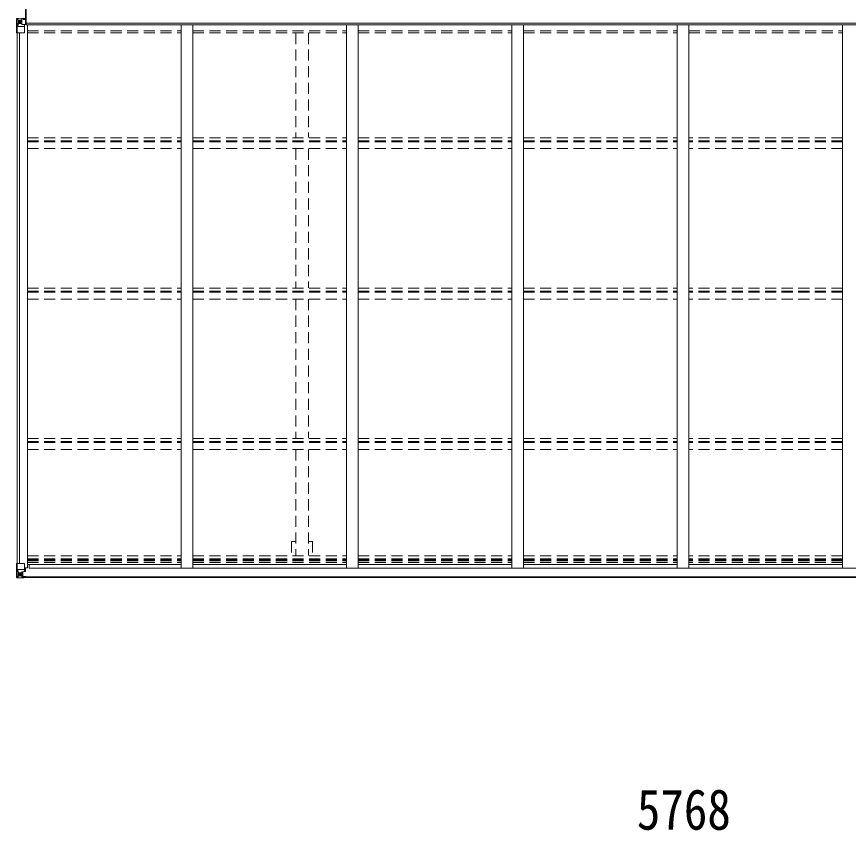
# Model space of a CAD drawing. Units: millimetres at full size, sheet at 1:40; details may follow other scales. Extents: x -11243 to 11243, y -7760 to 7760.
# Drawn here: x 1822 to 5424, y 236 to 3762 of the extents above; entities that cross this region are included whole.
import ezdxf
from ezdxf.enums import TextEntityAlignment as Align

# ---------------------------------------------------------------- set-up
doc = ezdxf.new("R2010")
doc.units = ezdxf.units.MM
doc.header["$LTSCALE"] = 40
doc.linetypes.add('DASHED1', pattern=[1.8, 1.2, -0.6])
for name, color, linetype, lineweight in [('0-3_ELV2', 4, 'Continuous', 9), ('0-4_TABLE1', 6, 'Continuous', 9), ('0-6_OTH_LINE', 6, 'Continuous', 9)]:
    doc.layers.add(name, color=color, linetype=linetype, lineweight=lineweight)
doc.styles.add('ＭＳ ゴシック', font='')
doc.styles.get('ＭＳ ゴシック').set_extended_font_data('MS Gothic')

msp = doc.modelspace()

# ---------------------------------------------------------------- linework, layer by layer
at = {"layer": '0-3_ELV2'}
for p, q in [((1850.73, 3754.3), (1861.23, 3754.3)), ((1860.73, 3746.4), (1861.23, 3746.4)), ((1848.96, 3728.52), (1863.73, 3728.52)), ((1860.73, 3730.78), (1861.23, 3730.78)), ((7552.73, 3733.64), (1863.73, 3733.92)), ((1863.73, 3730.6), (1863.73, 3727.21)), ((7552.73, 3727.21), (1863.73, 3727.21)), ((1869.23, 1374.2), (1869.23, 3727.21)), ((2535.23, 1372.39), (2535.23, 3727.21)), ((2585.23, 1372.39), (2585.23, 3727.21)), ((3251.23, 1372.39), (3251.23, 3727.21)), ((3301.23, 1372.39), (3301.23, 3727.21)), ((3967.23, 1372.39), (3967.23, 3727.21)), ((4017.23, 1372.39), (4017.23, 3727.21)), ((4683.23, 1372.39), (4683.23, 3727.21)), ((4733.23, 1372.39), (4733.23, 3727.21)), ((5399.23, 1372.39), (5399.23, 3727.21)), ((1824.23, 1392.86), (1824.23, 3692.5)), ((1833.93, 1392.86), (1833.93, 3692.5)), ((1869.23, 1374.2), (1856.23, 1374.2)), ((1869.23, 1387.89), (2535.23, 1387.89)), ((1876.73, 1387.89), (1876.73, 1372.37)), ((1876.73, 1372.37), (7539.73, 1372.37)), ((2585.23, 1387.89), (3251.23, 1387.89)), ((3301.23, 1387.89), (3967.23, 1387.89)), ((4017.23, 1387.89), (4683.23, 1387.89)), ((5399.23, 1387.89), (4733.23, 1387.89)), ((1845.73, 1334.23), (7570.73, 1334.23)), ((1845.73, 1332.09), (7570.73, 1332.09))]:
    msp.add_line(p, q, dxfattribs=at)
at = {"layer": '0-3_ELV2', "linetype": 'DASHED1'}
for p, q in [((1869.23, 3700.69), (2535.23, 3700.69)), ((1869.23, 3692.35), (2535.23, 3692.35)), ((2585.23, 3700.69), (3251.23, 3700.69)), ((2585.23, 3692.35), (3251.23, 3692.35)), ((3030.73, 3691.54), (3030.73, 3238.63)), ((3085.73, 3691.54), (3085.73, 3238.63)), ((3301.23, 3700.69), (3967.23, 3700.69)), ((3301.23, 3692.35), (3967.23, 3692.35)), ((4017.23, 3700.69), (4683.23, 3700.69)), ((4017.23, 3692.35), (4683.23, 3692.35)), ((4733.23, 3700.69), (5399.23, 3700.69)), ((4733.23, 3692.35), (5399.23, 3692.35)), ((1869.23, 3237.43), (2535.2, 3237.43)), ((1869.23, 3224.42), (2535.2, 3224.42)), ((1869.23, 3219.88), (2535.2, 3219.88)), ((2585.23, 3237.43), (3251.2, 3237.43)), ((2585.23, 3224.42), (3251.2, 3224.42)), ((2585.23, 3219.88), (3251.2, 3219.88)), ((3301.23, 3237.43), (3967.2, 3237.43)), ((3301.23, 3224.42), (3967.2, 3224.42)), ((3301.23, 3219.88), (3967.2, 3219.88)), ((4017.23, 3237.43), (4683.2, 3237.43)), ((4017.23, 3224.42), (4683.2, 3224.42)), ((4017.23, 3219.88), (4683.2, 3219.88)), ((5399.23, 3237.43), (4733.23, 3237.43)), ((5399.23, 3224.42), (4733.23, 3224.42)), ((5399.23, 3219.88), (4733.23, 3219.88)), ((1869.23, 3190.14), (2535.2, 3190.14)), ((2585.23, 3190.14), (3251.2, 3190.14)), ((3030.73, 3190.26), (3030.73, 2586.97)), ((3085.73, 3190.26), (3085.73, 2586.97)), ((3301.23, 3190.14), (3967.2, 3190.14)), ((4017.23, 3190.14), (4683.2, 3190.14)), ((5399.23, 3190.14), (4733.23, 3190.14)), ((1869.23, 2585.77), (2535.2, 2585.77)), ((1869.23, 2572.76), (2535.2, 2572.76)), ((1869.23, 2568.21), (2535.2, 2568.21)), ((2585.23, 2585.77), (3251.2, 2585.77)), ((2585.23, 2572.76), (3251.2, 2572.76)), ((2585.23, 2568.21), (3251.2, 2568.21)), ((3301.23, 2585.77), (3967.2, 2585.77)), ((3301.23, 2572.76), (3967.2, 2572.76)), ((3301.23, 2568.21), (3967.2, 2568.21)), ((4017.23, 2585.77), (4683.2, 2585.77)), ((4017.23, 2572.76), (4683.2, 2572.76)), ((4017.23, 2568.21), (4683.2, 2568.21)), ((5399.23, 2585.77), (4733.23, 2585.77)), ((5399.23, 2572.76), (4733.23, 2572.76)), ((5399.23, 2568.21), (4733.23, 2568.21)), ((1869.23, 2538.48), (2535.2, 2538.48)), ((2585.23, 2538.48), (3251.2, 2538.48)), ((3030.73, 2538.6), (3030.73, 1935.31)), ((3085.73, 2538.6), (3085.73, 1935.31)), ((3301.23, 2538.48), (3967.2, 2538.48)), ((4017.23, 2538.48), (4683.2, 2538.48)), ((5399.23, 2538.48), (4733.23, 2538.48)), ((1869.23, 1934.11), (2535.2, 1934.11)), ((1869.23, 1921.1), (2535.2, 1921.1)), ((1869.23, 1916.55), (2535.2, 1916.55)), ((2585.23, 1934.11), (3251.2, 1934.11)), ((2585.23, 1921.1), (3251.2, 1921.1)), ((2585.23, 1916.55), (3251.2, 1916.55)), ((3301.23, 1934.11), (3967.2, 1934.11)), ((3301.23, 1921.1), (3967.2, 1921.1)), ((3301.23, 1916.55), (3967.2, 1916.55)), ((4017.23, 1934.11), (4683.2, 1934.11)), ((4017.23, 1921.1), (4683.2, 1921.1)), ((4017.23, 1916.55), (4683.2, 1916.55)), ((5399.23, 1934.11), (4733.23, 1934.11)), ((5399.23, 1921.1), (4733.23, 1921.1)), ((5399.23, 1916.55), (4733.23, 1916.55)), ((1869.23, 1886.82), (2535.2, 1886.82)), ((2585.23, 1886.82), (3251.2, 1886.82)), ((3030.73, 1886.94), (3030.73, 1427.69)), ((3085.73, 1886.94), (3085.73, 1427.69)), ((3301.23, 1886.82), (3967.2, 1886.82)), ((4017.23, 1886.82), (4683.2, 1886.82)), ((5399.23, 1886.82), (4733.23, 1886.82)), ((3013.03, 1488.09), (3030.73, 1488.09)), ((3013.03, 1488.09), (3013.03, 1427.69)), ((3085.73, 1488.09), (3103.43, 1488.09)), ((3103.43, 1488.09), (3103.43, 1427.69)), ((1869.23, 1426.5), (2535.23, 1426.5)), ((1869.23, 1413.49), (2535.23, 1413.49)), ((1869.23, 1408.41), (2535.23, 1408.41)), ((2585.23, 1426.5), (3251.23, 1426.5)), ((2585.23, 1413.49), (3251.23, 1413.49)), ((2585.23, 1408.41), (3251.23, 1408.41)), ((3301.23, 1426.5), (3967.23, 1426.5)), ((3301.23, 1413.49), (3967.23, 1413.49)), ((3301.23, 1408.41), (3967.23, 1408.41)), ((4017.23, 1426.5), (4683.23, 1426.5)), ((4017.23, 1413.49), (4683.23, 1413.49)), ((4017.23, 1408.41), (4683.23, 1408.41)), ((5399.23, 1426.5), (4733.23, 1426.5)), ((5399.23, 1413.49), (4733.23, 1413.49)), ((5399.23, 1408.41), (4733.23, 1408.41)), ((1869.23, 1404.48), (2535.23, 1404.48)), ((1869.23, 1396.28), (2535.23, 1396.28)), ((2585.23, 1404.48), (3251.23, 1404.48)), ((2585.23, 1396.28), (3251.23, 1396.28)), ((3301.23, 1404.48), (3967.23, 1404.48)), ((3301.23, 1396.28), (3967.23, 1396.28)), ((4017.23, 1404.48), (4683.23, 1404.48)), ((4017.23, 1396.28), (4683.23, 1396.28)), ((5399.23, 1404.48), (4733.23, 1404.48)), ((5399.23, 1396.28), (4733.23, 1396.28))]:
    msp.add_line(p, q, dxfattribs=at)
at = {"layer": '0-4_TABLE1'}
for p, q in [((1862.73, 3730.58), (1862.73, 3793.58)), ((1822.23, 3753.21), (1822.23, 3692.5)), ((1823.17, 3754.17), (1823.17, 3754.21)), ((1832.14, 3754.59), (1824.21, 3754.12)), ((1825.07, 3753.15), (1825.07, 3753.08)), ((1825.07, 3692.5), (1825.07, 3753.08)), ((1829.04, 3749.71), (1826.31, 3753.38)), ((1829.9, 3746.2), (1832.23, 3746.26)), ((1829.9, 3732.73), (1829.9, 3746.2)), ((1844.23, 3755.38), (1832.23, 3754.6)), ((1832.23, 3746.26), (1844.23, 3746.26)), ((1844.23, 3728.71), (1844.23, 3755.5)), ((1850.73, 3755.9), (1850.73, 3749.95)), ((1859.73, 3750.52), (1850.73, 3750.58)), ((1860.73, 3729.65), (1860.73, 3749.81)), ((1825.62, 3719.38), (1829.76, 3731.47)), ((1825.62, 3719.38), (1832.23, 3719.17)), ((1832.23, 3732.7), (1829.9, 3732.73)), ((1832.23, 3732.7), (1832.23, 3732.7)), ((1844.23, 3732.7), (1832.23, 3732.7)), ((1832.23, 3719.17), (1856.23, 3719.17)), ((1836.75, 3739.06), (1836.75, 3738.1)), ((1844.23, 3728.71), (1850.73, 3728.71)), ((1845.06, 3728.51), (1845.06, 3728.71)), ((1855.4, 3726.86), (1845.06, 3728.51)), ((1847.75, 3728.71), (1855.4, 3727.49)), ((1850.73, 3728.71), (1859.73, 3728.74)), ((1855.4, 3727.49), (1855.4, 3726.86)), ((1856.23, 3693.5), (1856.23, 3726.6)), ((1822.23, 3692.5), (1855.23, 3692.5)), ((1822.23, 1392.86), (1855.23, 1392.86)), ((1822.23, 1332.15), (1822.23, 1392.86)), ((1825.07, 1392.86), (1825.07, 1332.27)), ((1856.23, 1391.86), (1856.23, 1358.76)), ((1860.73, 1369.86), (1856.23, 1369.86)), ((1860.73, 1374.2), (1860.73, 1357.99)), ((1825.62, 1365.98), (1832.23, 1366.19)), ((1825.62, 1365.98), (1829.76, 1353.89)), ((1829.04, 1335.65), (1826.31, 1331.98)), ((1832.23, 1352.66), (1829.9, 1352.63)), ((1829.9, 1352.63), (1829.9, 1339.16)), ((1829.9, 1339.16), (1832.23, 1339.1)), ((1832.23, 1366.19), (1856.23, 1366.19)), ((1845.73, 1352.66), (1832.23, 1352.66)), ((1832.23, 1352.66), (1832.23, 1352.66)), ((1845.73, 1339.1), (1832.23, 1339.1)), ((1837.71, 1346.3), (1837.71, 1347.26)), ((1844.23, 1355.95), (1844.23, 1329.86)), ((1845.73, 1335.56), (1844.23, 1335.56)), ((1855.4, 1358.5), (1845.05, 1356.85)), ((1845.05, 1356.21), (1855.4, 1357.87)), ((1845.05, 1356.85), (1845.05, 1356.21)), ((1849.73, 1349.06), (1845.73, 1349.06)), ((1849.73, 1340.85), (1845.73, 1340.85)), ((1854.23, 1335.92), (1845.73, 1335.92)), ((1845.84, 1337.22), (1849.73, 1337.22)), ((1846.22, 1337.02), (1846.22, 1336.85)), ((1861.23, 1336.89), (1846.22, 1337.02)), ((1846.22, 1336.85), (1856.23, 1336.77)), ((1846.23, 1334.9), (1846.23, 1336.85)), ((1854.23, 1334.92), (1846.23, 1334.92)), ((1854.23, 1334.9), (1846.23, 1334.9)), ((1849.73, 1356.96), (1849.73, 1336.99)), ((1854.23, 1335.92), (1854.23, 1334.23)), ((1855.4, 1357.87), (1855.4, 1358.5)), ((1855.68, 1357.94), (1860.73, 1357.99)), ((1860.73, 1359.71), (1856.23, 1359.73)), ((1856.23, 1335.16), (1862.23, 1335.16)), ((1859.73, 1357.98), (1859.73, 1359.71)), ((1861.23, 1334.23), (1861.23, 1335.16)), ((1862.23, 1336.84), (1862.23, 1334.23)), ((1823.17, 1331.19), (1823.17, 1331.15)), ((1850.73, 1329.46), (1823.17, 1331.15)), ((1832.14, 1330.76), (1824.21, 1331.23)), ((1825.07, 1332.2), (1825.07, 1332.27)), ((1844.23, 1329.97), (1832.23, 1330.76)), ((1844.23, 1330.74), (1850.73, 1330.34)), ((1850.73, 1331.27), (1845.73, 1331.36)), ((1850.73, 1332.09), (1850.73, 1329.46)), ((1855.73, 1331.66), (1855.73, 1332.09)), ((1856.03, 1331.66), (1855.73, 1331.66)), ((1856.03, 1331.66), (1857.72, 1332.09))]:
    msp.add_line(p, q, dxfattribs=at)
msp.add_lwpolyline([(1863.73, 3793.58), (1861.23, 3793.58), (1861.23, 3730.58), (1863.73, 3730.58)], close=True, dxfattribs=at)
for points in [[(1823.17, 3754.21), (1832.23, 3754.76), (1850.73, 3755.9)], [(1860.73, 3749.81), (1860.72, 3749.92), (1850.73, 3749.95)], [(1835.79, 3740.98), (1834.83, 3740.98), (1834.83, 3740.02), (1835.79, 3740.02)], [(1837.71, 3741.94), (1837.71, 3742.9), (1836.75, 3742.9), (1836.75, 3741.94)], [(1836.75, 3738.1), (1837.71, 3738.1), (1837.71, 3739.06)], [(1838.67, 3740.02), (1839.63, 3740.02), (1839.63, 3740.98), (1838.67, 3740.98)], [(1835.79, 1345.34), (1834.83, 1345.34), (1834.83, 1344.38), (1835.79, 1344.38)], [(1837.71, 1347.26), (1836.75, 1347.26), (1836.75, 1346.3)], [(1836.75, 1343.42), (1836.75, 1342.46), (1837.71, 1342.46), (1837.71, 1343.42)], [(1838.67, 1344.38), (1839.63, 1344.38), (1839.63, 1345.34), (1838.67, 1345.34)], [(1850.73, 1330.86), (1845.73, 1330.86), (1845.73, 1356.32)], [(1856.23, 1335.16), (1856.23, 1336.78), (1862.23, 1336.72)]]:
    msp.add_lwpolyline(points, dxfattribs=at)
for centre in [(1837.23, 3740.5), (1837.23, 1344.86)]:
    msp.add_circle(centre, 5.3, dxfattribs=at)
for centre, radius, start, end in [((1823.23, 3753.21), 0.999, 93.4424, 179.95083), ((1823.23, 3753.21), 1, 93.50017, 180.00079), ((1823.23, 3753.17), 0.999, 93.4424, 179.95083), ((1824.38, 3766.82), 12.7, 269.24466, 275.10311), ((1826.36, 3753.21), 1.28, 131.17831, 182.45895), ((1835.79, 3741.94), 0.96, 270, 0), ((1835.79, 3739.06), 0.96, 0, 90), ((1838.67, 3741.94), 0.96, 180, 270), ((1838.67, 3739.06), 0.96, 90, 180), ((1845.16, 3729.44), 0.937, 230.93398, 263.26766), ((1855.29, 3726.56), 0.937, 2.32209, 83.26766), ((1855.29, 3725.92), 0.937, 2.32209, 83.26766), ((1855.23, 3693.5), 1, 270, 0), ((1855.23, 1391.86), 1, 0, 90), ((1835.79, 1346.3), 0.96, 270, 0), ((1835.79, 1343.42), 0.96, 0, 90), ((1838.67, 1346.3), 0.96, 180, 270), ((1838.67, 1343.42), 0.96, 90, 180), ((1845.16, 1355.92), 0.937, 96.73234, 177.67791), ((1845.16, 1355.28), 0.937, 96.73234, 177.67791), ((1846.24, 1337.53), 0.513, 178.95293, 268.11972), ((1846.23, 1337.35), 0.5, 179.95536, 269.47105), ((1846.23, 1334.42), 0.5, 89.99891, 179.99891), ((1846.23, 1334.4), 0.5, 90.00309, 180.00198), ((1855.29, 1359.43), 0.937, 276.73234, 357.67791), ((1855.29, 1358.8), 0.937, 276.73234, 357.67791), ((1861.37, 1329.2), 7.69, 83.56574, 91.03001), ((1823.23, 1332.19), 0.999, 180.04917, 266.5576), ((1823.23, 1332.15), 0.999, 180.04917, 266.5576), ((1823.23, 1332.14), 1, 179.99921, 266.49983), ((1824.38, 1318.54), 12.7, 84.89689, 90.75534), ((1826.36, 1332.15), 1.28, 177.54105, 228.82169)]:
    msp.add_arc(centre, radius, start, end, dxfattribs=at)
for centre, major_axis, ratio, start_param, end_param in [((1825.17, 3754.29), (2, 0.12), 0.060933, 2.0712557, 3.1453404), ((2024.17, 3766.52), (201, 12.36), 0.060933, 3.1453404, 3.145839), ((1827.03, 3746.12), (0.03, 5), 0.573921, 0.7672717, 1.551125), ((1825.36, 3751.19), (-0.02, 3), 0.466854, 0.125683, 0.7596956), ((1750.48, 3746.26), (81.75, 0), 0.061163, 6.2824128, 6.2831853), ((1859.73, 3749.82), (1, -0.012), 0.707053, 4.7036637, 6.124411), ((1826.34, 3721.73), (0.85, 2.32), 0.403757, 3.0087805, 3.9744392), ((1828.49, 3732.75), (0, 3), 0.468246, 1.5772882, 2.0127935), ((1859.73, 3729.65), (1, 0.021), 0.906239, 0.0187047, 1.589501), ((1826.34, 1363.63), (0.85, -2.32), 0.403757, 3.0087805, 3.9744392), ((1827.03, 1339.24), (0.03, -5), 0.573921, 0.7672717, 1.551125), ((1828.49, 1352.61), (0, -3), 0.468246, 1.5772882, 2.0127935), ((1750.48, 1339.1), (81.75, 0), 0.061163, 6.2824128, 6.2831853), ((1825.17, 1331.07), (2, -0.12), 0.060933, 2.0712557, 3.1453404), ((2024.17, 1318.83), (201, -12.36), 0.060933, 3.1453404, 3.145839), ((1825.36, 1334.16), (-0.02, -3), 0.466854, 0.125683, 0.7596956)]:
    msp.add_ellipse(centre, major_axis=major_axis, ratio=ratio, start_param=start_param, end_param=end_param, dxfattribs=at)

# ---------------------------------------------------------------- texts
at = {"layer": '0-6_OTH_LINE', "color": 7, "style": 'ＭＳ ゴシック', "width": 0.85}
msp.add_text('5768', height=176, dxfattribs=at).set_placement((4508.23, 186.33), align=Align.BOTTOM_LEFT)

doc.saveas('drawing.dxf')
